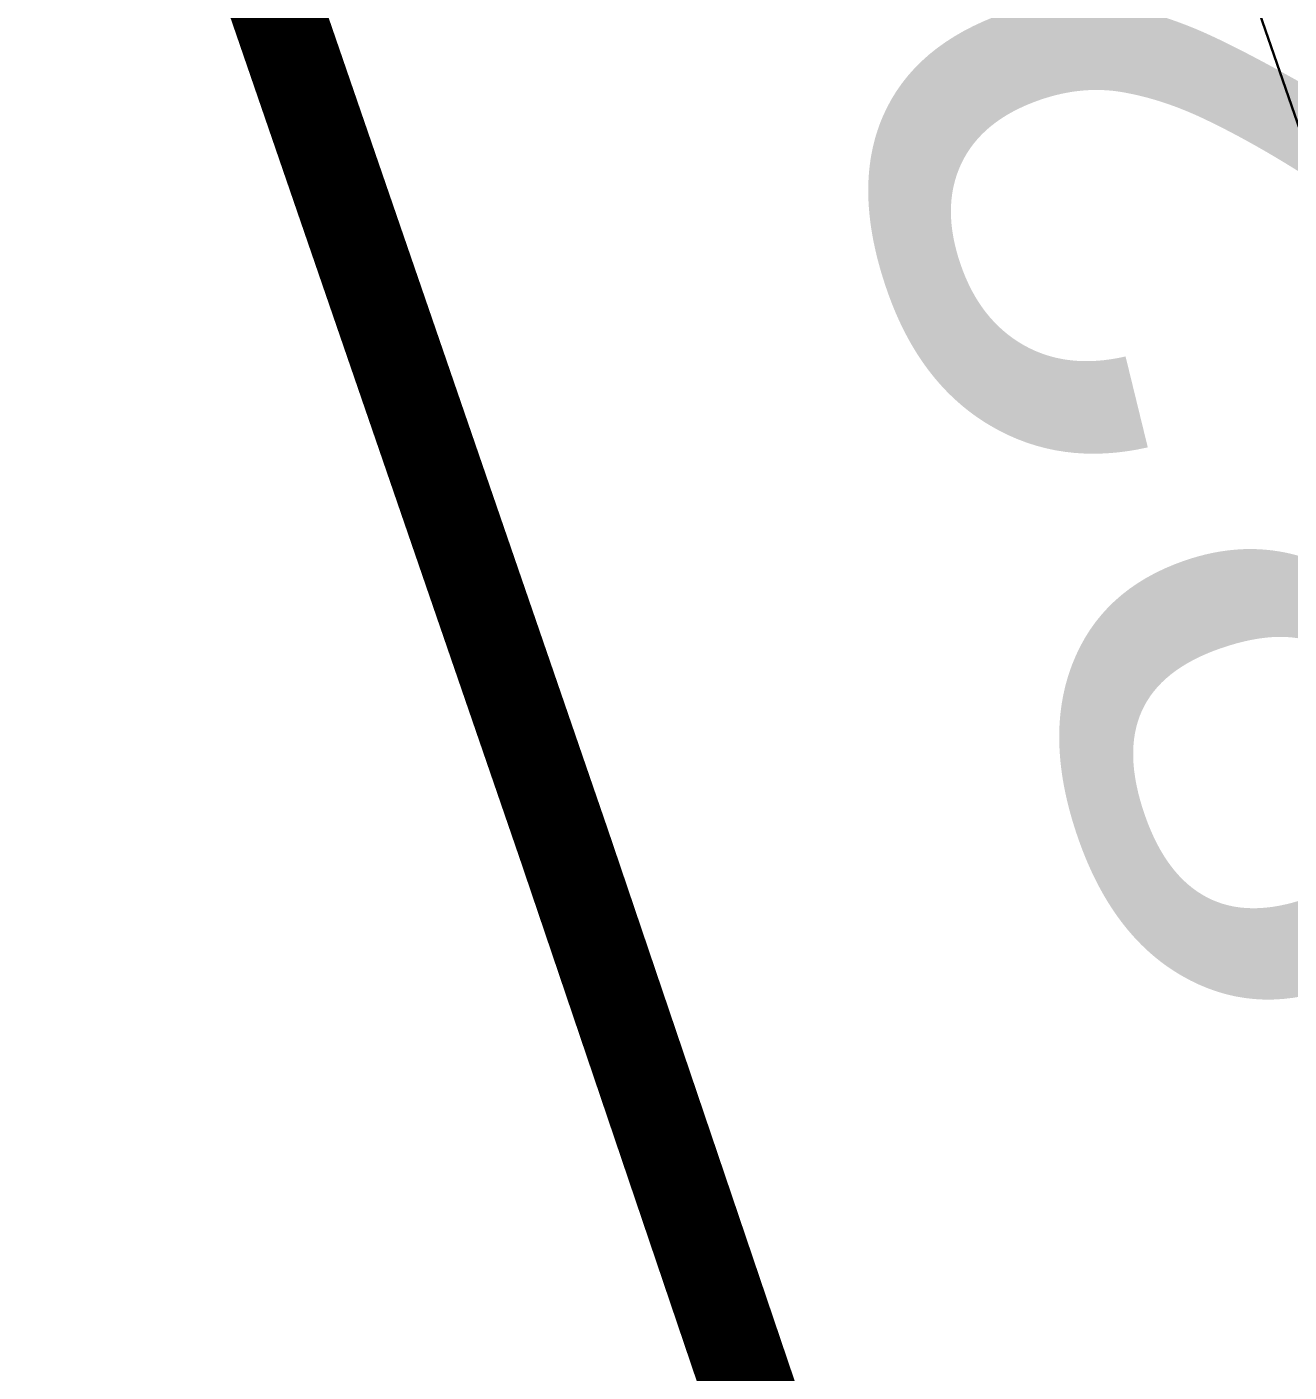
# Model space of a CAD drawing. Header units: metres. Extents: x 292889 to 323604, y 7400965 to 7462856.
# Drawn here: x 298627.58 to 298634.38, y 7451067.14 to 7451074.38 of the extents above; entities that cross this region are included whole.
import ezdxf
from ezdxf.enums import TextEntityAlignment as Align

# ---------------------------------------------------------------- set-up
doc = ezdxf.new("R2010")
doc.units = ezdxf.units.M
doc.header["$LTSCALE"] = 10
doc.linetypes.add('DASHED2', pattern=[0.375, 0.25, -0.125])
doc.layers.get('0').update_dxf_attribs({"linetype": 'DASHED2'})
for name, color, linetype in [('_LIMITE CONCESS', 30, 'CONC_LINE'), ('ACAD-2A2-SEM FOTOS$0$F-HZ-AMV', 3, 'Continuous'), ('ACAD-Trecho Total_TIC_TALUDES E MUROS$0$F-HZ-MUROS', 210, 'Continuous')]:
    doc.layers.add(name, color=color, linetype=linetype)
for name, color, linetype, lineweight in [('ACAD-2A2-SEM FOTOS$0$U-HZ-EIXO CARGA', 170, 'ACAD-2A2-SEM FOTOS$0$CARGA_LINE', 30), ('ACAD-2A2-SEM FOTOS$0$U-HZ-EIXO TIC', 40, 'ACAD-2A2-SEM FOTOS$0$TIC_LINE', 30), ('ACAD-Trecho total_TIC_02_ESTACAS_GERAL$0$U-HZ-ESTACAS', 3, 'Continuous', 30)]:
    doc.layers.add(name, color=color, linetype=linetype, lineweight=lineweight)
doc.styles.add('ACAD-2A2-SEM FOTOS$0$ARIAL', font='arial.ttf')
doc.styles.add('ACAD-2A2-SEM FOTOS$0$Standard', font='arial.ttf')
doc.styles.add('ACAD-Trecho total_TIC_02_ESTACAS_GERAL$0$ARIAL', font='arial.ttf')
doc.styles.get("Standard").update_dxf_attribs({"font": 'simplex.shx'})
doc.linetypes.add('ACAD-2A2-SEM FOTOS$0$CARGA_LINE', pattern='A,3.5,-0.25,["CARGA",ACAD-2A2-SEM FOTOS$0$Standard,S=0.175,R=0,X=-0.05,Y=-0.1],-0.95', length=4.7)
doc.linetypes.add('ACAD-2A2-SEM FOTOS$0$TIC_LINE', pattern='A,3.5,-0.25,["TIC",ACAD-2A2-SEM FOTOS$0$Standard,S=0.175,R=0,X=-0.05,Y=-0.1],-0.5', length=4.25)
doc.linetypes.add('CONC_LINE', pattern='A,3.5,-0.25,["CONC",Standard,S=0.175,R=0,X=-0.05,Y=-0.1],-0.75', length=4.5)

# ---------------------------------------------------------------- blocks, each defined once
blk = doc.blocks.new('ACAD-Trecho Total_TIC_TALUDES E MUROS')
at = {"layer": 'ACAD-Trecho Total_TIC_TALUDES E MUROS$0$F-HZ-MUROS', "linetype": 'Continuous', "lineweight": -3, "const_width": 0.5}
blk.add_lwpolyline([(298643.0622, 7451030.9763), (298641.5495, 7451035.8781), (298640.0216, 7451040.773), (298638.4774, 7451045.6605), (298636.9159, 7451050.5403), (298635.3361, 7451055.412), (298633.7371, 7451060.275), (298632.1178, 7451065.1292), (298630.4772, 7451069.9739), (298628.8144, 7451074.8088), (298627.1283, 7451079.6335), (298625.4182, 7451084.4474), (298623.6829, 7451089.2501)], dxfattribs=at)
blk = doc.blocks.new('ACAD-2A2-SEM FOTOS')
at = {"layer": 'ACAD-2A2-SEM FOTOS$0$U-HZ-EIXO CARGA', "lineweight": 30, "flags": 128}
blk.add_lwpolyline([(298868.7113, 7450251.6574), (298863.3858, 7450272.5687, 0.006806), (298850.6824, 7450319.7552), (298668.0344, 7450963.1759), (298666.625, 7450968.1404), (298665.2147, 7450973.1036), (298663.8026, 7450978.0652), (298662.3876, 7450983.0248), (298660.9685, 7450987.9821), (298659.5445, 7450992.9369), (298658.1142, 7450997.8887), (298656.6768, 7451002.8374), (298655.2312, 7451007.7825), (298653.7762, 7451012.7238), (298652.3109, 7451017.6608), (298650.8341, 7451022.5934), (298649.3449, 7451027.521), (298647.8421, 7451032.4434), (298646.3248, 7451037.3603), (298644.7919, 7451042.2711), (298643.2423, 7451047.1756), (298641.6751, 7451052.0734), (298640.0892, 7451056.964), (298638.4835, 7451061.8471), (298636.8572, 7451066.7222), (298635.2092, 7451071.5888), (298633.5385, 7451076.4466), (298631.8442, 7451081.2951), (298630.1252, 7451086.1338), (298628.3806, 7451090.9623), (298626.6095, 7451095.7799), (298624.8109, 7451100.5863), (298622.984, 7451105.3809), (298621.1278, 7451110.1631), (298619.2414, 7451114.9324, 0.027908), (298583.2279, 7451192.2915), (298580.7926, 7451196.8053), (298578.328, 7451201.3043), (298575.8352, 7451205.7889), (298573.3151, 7451210.2593), (298570.7686, 7451214.7161), (298568.1968, 7451219.1594), (298565.6007, 7451223.5898), (298562.9813, 7451228.0076), (298560.3395, 7451232.4133), (298557.6762, 7451236.8074), (298554.9926, 7451241.1902), (298552.2896, 7451245.5624), (298549.5681, 7451249.9244), (298546.8291, 7451254.2766), (298544.0736, 7451258.6197), (298541.3025, 7451262.9541), (298538.5167, 7451267.2805), (298537.6606, 7451268.6013)], format="xyb", dxfattribs=at)
at = {"layer": 'ACAD-2A2-SEM FOTOS$0$U-HZ-EIXO TIC', "lineweight": 30, "flags": 128}
blk.add_lwpolyline([(298877.9174, 7450254.0019), (298872.592, 7450274.9132, 0.006806), (298859.8213, 7450322.3494), (298663.6687, 7451013.3435, 0.079721), (298503.1889, 7451358.0631), (298272.4366, 7451699.1419, 0.016196), (298205.7491, 7451791.1468, -0.016196), (298139.2327, 7451882.9158), (298085.7299, 7451961.9992), (298083.9221, 7451964.6711), (298082.1131, 7451967.3439), (298080.3023, 7451970.0172), (298078.4893, 7451972.6909), (298076.6734, 7451975.3645), (298074.8518, 7451978.0417), (298073.0286, 7451980.715), (298071.2012, 7451983.3874), (298069.3692, 7451986.0584), (298067.5321, 7451988.7278), (298065.6894, 7451991.3952), (298063.8407, 7451994.0603), (298061.9855, 7451996.7227), (298060.1232, 7451999.3822), (298058.2535, 7452002.0383), (298056.376, 7452004.6907), (298054.49, 7452007.3391), (298052.5953, 7452009.983), (298050.6912, 7452012.6222), (298048.7775, 7452015.2562), (298046.8536, 7452017.8847), (298044.919, 7452020.5073), (298042.9735, 7452023.1236), (298041.0165, 7452025.7333), (298039.0475, 7452028.3359), (298037.0663, 7452030.931), (298035.0723, 7452033.5182), (298033.0652, 7452036.0972), (298031.0446, 7452038.6674), (298029.01, 7452041.2285), (298026.9687, 7452043.7708, 0.166134), (297699.387, 7452250.2112), (297696.2128, 7452250.9558), (297693.9986, 7452251.4681), (297693.9986, 7452251.4681, 0.030253), (297634.2643, 7452260.959), (297588.2431, 7452265.4401)], format="xyb", dxfattribs=at)
at = {"layer": 'ACAD-2A2-SEM FOTOS$0$F-HZ-AMV', "style": 'ACAD-2A2-SEM FOTOS$0$ARIAL'}
for rotation, p in [(357.46857, (294052.6371, 7462810.9644)), (174.36694, (294143.0414, 7462803.5098)), (57.70163, (296403.9738, 7459624.7537)), (50.89398, (296345.8343, 7459542.3836)), (277.70668, (297060.3976, 7453510.2885)), (92.87911, (297067.6078, 7453421.2291)), (341.50055, (297731.3844, 7452235.6726))]:
    blk.add_attdef('1:18,5', text='', height=2, rotation=rotation, dxfattribs=at).set_placement(p, align=Align.MIDDLE_CENTER)
blk = doc.blocks.new('ACAD-Trecho total_TIC_02_ESTACAS_GERAL')
at = {"layer": 'ACAD-Trecho total_TIC_02_ESTACAS_GERAL$0$U-HZ-ESTACAS', "style": 'ACAD-Trecho total_TIC_02_ESTACAS_GERAL$0$ARIAL'}
blk.add_text('82+600', height=4, rotation=109.222, dxfattribs=at).set_placement((298637.5867, 7451069.8889))

msp = doc.modelspace()

# ---------------------------------------------------------------- block references
at = {"linetype": 'ByBlock'}
for name in ['ACAD-2A2-SEM FOTOS', 'ACAD-Trecho total_TIC_02_ESTACAS_GERAL']:
    msp.add_blockref(name, (0, 0), dxfattribs=at)
at = {"layer": '_LIMITE CONCESS'}
msp.add_blockref('ACAD-Trecho Total_TIC_TALUDES E MUROS', (0, 0), dxfattribs=at)

doc.saveas('drawing.dxf')
